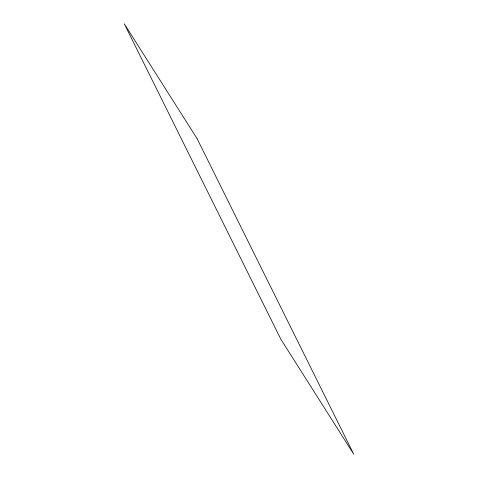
<?xml version="1.0" encoding="UTF-8"?>
<svg xmlns="http://www.w3.org/2000/svg" width="478" height="478" viewBox="0 0 478 478"><rect width="100%" height="100%" fill="white"/><g stroke="black" fill="none" stroke-linecap="round" stroke-linejoin="round"><path stroke-width="0.72" d="M197.073 138.608L124.316 23.9L280.927 339.392L353.684 454.1L197.073 138.608"/></g></svg>
